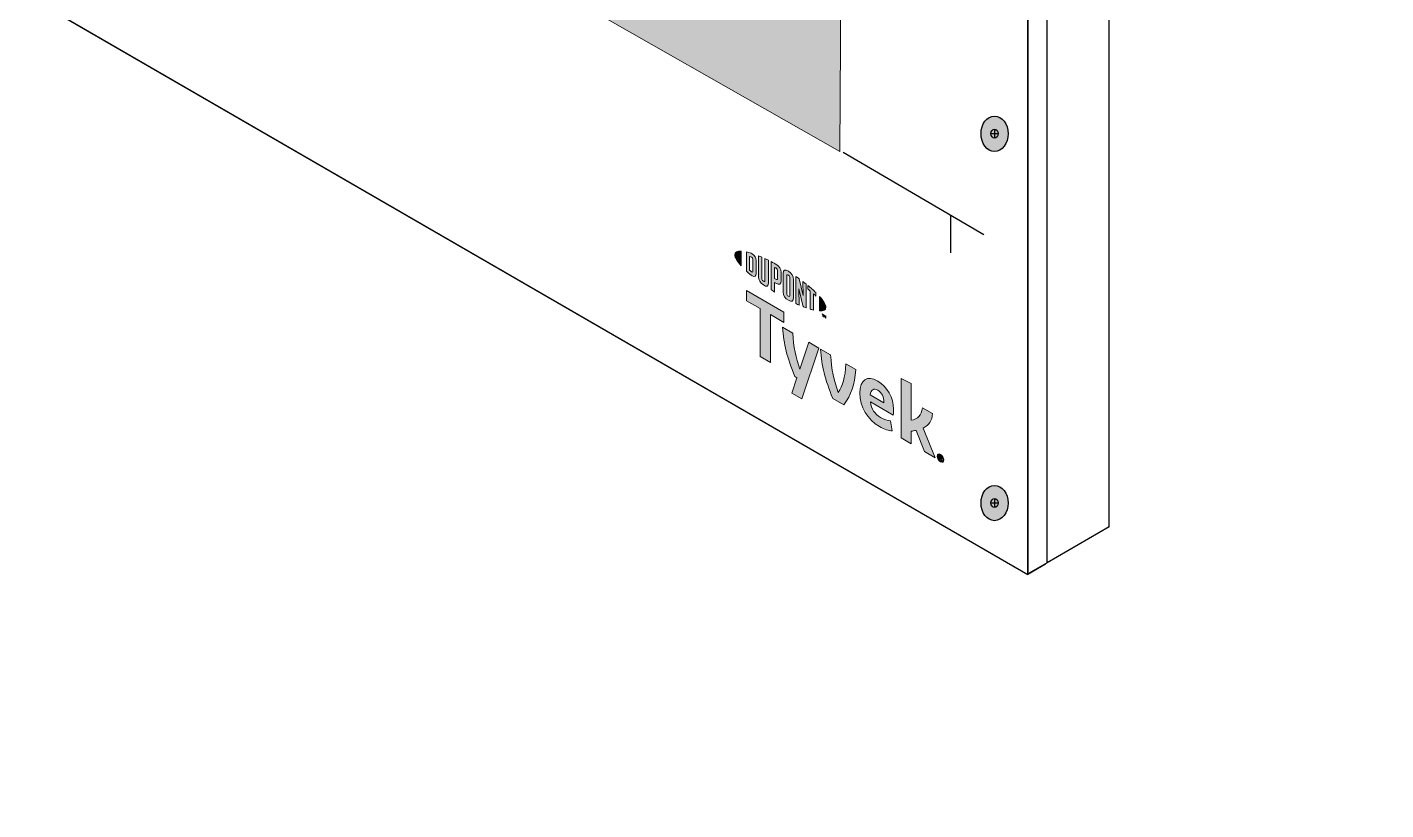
# Model space of a CAD drawing. Extents: x -1140 to 5605, y -816 to 2382.
# Drawn here: x 3728.1 to 4095.8, y -184.6 to 27.2 of the extents above; entities that cross this region are included whole.
import ezdxf

# ---------------------------------------------------------------- set-up
doc = ezdxf.new("R2010")
doc.units = 0
doc.header["$MEASUREMENT"] = 0
for name, pattern in [('AI-Linetype-51', [27, 18, -9]), ('AI-Linetype-52', [13.504076, 9.002717, -4.501359]), ('AI-Linetype-53', [13.504076, 9.002717, -4.501359])]:
    doc.linetypes.add(name, pattern=pattern)
for name, color, linetype, lineweight in [('G-ANNO-TTLB', 7, 'Continuous', 0), ('TYVEK', 7, 'Continuous', 0), ('wall scratch', 7, 'Continuous', 0), ('X-REF - TRACED', 7, 'Continuous', 0)]:
    doc.layers.add(name, color=color, linetype=linetype, lineweight=lineweight)

# ---------------------------------------------------------------- blocks, each defined once
blk = doc.blocks.new('Block_39')
at = {"layer": 'wall scratch', "color": 18, "lineweight": 25, "true_color": 0x000000}
for points in [[(3730.4, 35.1)], [(3999.27, -120.56)]]:
    blk.add_lwpolyline(points, dxfattribs=at)
blk = doc.blocks.new('Block_203')
at = {"layer": 'TYVEK', "color": 2, "lineweight": 25, "true_color": 0xffff00}
for points in [[(3802.68, 5.34)], [(3917.11, -59.5)]]:
    blk.add_lwpolyline(points, dxfattribs=at)
blk = doc.blocks.new('Block_204')
at = {"layer": 'TYVEK', "color": 1, "lineweight": 25, "true_color": 0xff0000}
for points in [[(3834.53, -13.05)], [(3917.11, -60.73)]]:
    blk.add_lwpolyline(points, dxfattribs=at)
blk = doc.blocks.new('Block_205')
at = {"layer": 'TYVEK', "color": 1, "lineweight": 25, "true_color": 0xff0000}
for points in [[(3783.97, 25.12)], [(3783.97, 8.68)]]:
    blk.add_lwpolyline(points, dxfattribs=at)
blk = doc.blocks.new('Block_206')
at = {"layer": 'TYVEK', "color": 1, "lineweight": 25, "true_color": 0xff0000}
for points in [[(3783.97, 8.68)], [(3892.62, -54.18)]]:
    blk.add_lwpolyline(points, dxfattribs=at)
blk = doc.blocks.new('Block_207')
at = {"layer": 'TYVEK', "color": 1, "lineweight": 25, "true_color": 0xff0000}
for points in [[(3834.53, -13.05)], [(3917.11, -60.73)]]:
    blk.add_lwpolyline(points, dxfattribs=at)
blk = doc.blocks.new('Block_208')
at = {"layer": 'TYVEK', "color": 18, "lineweight": 25, "true_color": 0x000000}
for points in [[(3890.34, 127.12)], [(3890.34, -44.32)]]:
    blk.add_lwpolyline(points, dxfattribs=at)
blk = doc.blocks.new('Block_209')
at = {"layer": 'TYVEK', "color": 4, "lineweight": 25, "true_color": 0x00ffff}
for points in [[(3855.08, 0.18)], [(3917.13, -35.59)]]:
    blk.add_lwpolyline(points, dxfattribs=at)
blk = doc.blocks.new('Block_210')
at = {"layer": 'TYVEK', "color": 4, "linetype": 'AI-Linetype-52', "lineweight": 25, "true_color": 0x00ffff}
blk.add_lwpolyline([(3938.08, -47.38)], dxfattribs=at)
at = {"layer": 'TYVEK', "color": 4, "linetype": 'AI-Linetype-53', "lineweight": 25, "true_color": 0x00ffff}
blk.add_lwpolyline([(3917.13, -59.35)], dxfattribs=at)
blk = doc.blocks.new('Block_211')
at = {"layer": 'TYVEK', "color": 4, "lineweight": 25, "true_color": 0x00ffff}
for points in [[(3855.08, 0.18)], [(3834.77, -11.43)]]:
    blk.add_lwpolyline(points, dxfattribs=at)
blk = doc.blocks.new('Block_212')
at = {"layer": 'TYVEK', "color": 4, "lineweight": 25, "true_color": 0x00ffff}
for points in [[(3943.25, -35.61)], [(3943.25, -69.04)]]:
    blk.add_lwpolyline(points, dxfattribs=at)
blk = doc.blocks.new('Block_214')
at = {"layer": 'TYVEK', "color": 4, "lineweight": 25, "true_color": 0x00ffff}
for points in [[(3802.88, 5.51)], [(3917.13, -59.35)]]:
    blk.add_lwpolyline(points, dxfattribs=at)
blk = doc.blocks.new('Block_215')
at = {"layer": 'TYVEK', "color": 2, "lineweight": 25, "true_color": 0xffff00}
for points in [[(3802.64, 5.34)], [(3917.11, -59.5)]]:
    blk.add_lwpolyline(points, dxfattribs=at)
blk = doc.blocks.new('Block_216')
at = {"layer": 'TYVEK', "color": 2, "lineweight": 25, "true_color": 0xffff00}
for points in [[(3807.56, 8.12)], [(3916.81, -54.95)]]:
    blk.add_lwpolyline(points, dxfattribs=at)
blk = doc.blocks.new('Block_217')
at = {"layer": 'TYVEK', "color": 1, "lineweight": 25, "true_color": 0xff0000}
for points in [[(3834.53, -13.05)], [(3917.11, -60.73)]]:
    blk.add_lwpolyline(points, dxfattribs=at)
blk = doc.blocks.new('Block_226')
at = {"layer": 'TYVEK', "true_color": 0x003b71, "transparency": 33554687}
h = blk.add_hatch(color=156, dxfattribs=at)
h.dxf.hatch_style = 2
edge = h.paths.add_edge_path()
edge.add_ellipse((3989.89, -101.57), major_axis=(0, 4.78), ratio=0.766948, start_angle=0, end_angle=360)
at = {"layer": 'TYVEK', "color": 18, "lineweight": 25, "true_color": 0x000000}
for p, q in [((3988.91, -101.54), (3990.86, -101.54)), ((3989.89, -100.31), (3989.89, -102.78))]:
    blk.add_line(p, q, dxfattribs=at)
for centre, major_axis, ratio in [((3989.89, -101.57), (0, 4.78), 0.766948), ((3989.89, -101.54), (0, 1.23), 0.788846)]:
    blk.add_ellipse(centre, major_axis=major_axis, ratio=ratio, dxfattribs=at)
blk = doc.blocks.new('Block_229')
at = {"layer": 'TYVEK', "true_color": 0x003b71, "transparency": 33554687}
h = blk.add_hatch(color=156, dxfattribs=at)
h.dxf.hatch_style = 2
edge = h.paths.add_edge_path()
edge.add_ellipse((3989.89, -1.61), major_axis=(0, 4.78), ratio=0.766948, start_angle=0, end_angle=360)
at = {"layer": 'TYVEK', "color": 18, "lineweight": 25, "true_color": 0x000000}
for p, q in [((3988.91, -1.58), (3990.86, -1.58)), ((3989.89, -0.35), (3989.89, -2.82))]:
    blk.add_line(p, q, dxfattribs=at)
blk.add_lwpolyline([(3989.37, -6.73)], dxfattribs=at)
for centre, major_axis, ratio in [((3989.89, -1.61), (0, 4.78), 0.766948), ((3989.89, -1.58), (0, 1.23), 0.788846)]:
    blk.add_ellipse(centre, major_axis=major_axis, ratio=ratio, dxfattribs=at)
blk = doc.blocks.new('Block_526')
at = {"layer": 'X-REF - TRACED', "true_color": 0x848484, "transparency": 33554687}
h = blk.add_hatch(color=252, dxfattribs=at)
h.dxf.hatch_style = 2
edge = h.paths.add_edge_path()
edge.add_spline(control_points=[(3919.62, -34.38), (3919.62, -35.1), (3920.24, -36.13), (3921.3, -37.33), (3921.3, -37.33), (3921.3, -33.38), (3921.3, -33.38), (3920.24, -33.34), (3919.62, -33.66), (3919.62, -34.38)], knot_values=[0, 0, 0, 0, 1, 1, 1, 2, 2, 2, 3, 3, 3, 3], degree=3, periodic=0)
h = blk.add_hatch(color=252, dxfattribs=at)
h.dxf.hatch_style = 2
edge = h.paths.add_edge_path()
edge.add_spline(control_points=[(3924.51, -38.81), (3924.51, -39.11), (3924.35, -39.12), (3924.16, -39.01), (3924.01, -38.93), (3923.79, -38.73), (3923.6, -38.57), (3923.6, -38.57), (3923.6, -34.8), (3923.6, -34.8), (3923.79, -34.85), (3924.01, -34.92), (3924.16, -35), (3924.35, -35.11), (3924.51, -35.31), (3924.51, -35.61), (3924.51, -35.61), (3924.51, -38.81), (3924.51, -38.81)], knot_values=[0, 0, 0, 0, 1, 1, 1, 2, 2, 2, 3, 3, 3, 4, 4, 4, 5, 5, 5, 6, 6, 6, 6], degree=3, periodic=0)
edge = h.paths.add_edge_path()
edge.add_spline(control_points=[(3924.28, -34.09), (3923.99, -33.92), (3923.56, -33.77), (3922.78, -33.6), (3922.78, -33.6), (3922.78, -38.82), (3922.78, -38.82), (3923.46, -39.45), (3923.99, -39.9), (3924.28, -40.07), (3924.97, -40.46), (3925.36, -40.21), (3925.36, -39.43), (3925.36, -39.43), (3925.36, -35.96), (3925.36, -35.96), (3925.36, -35.19), (3924.97, -34.49), (3924.28, -34.09)], knot_values=[0, 0, 0, 0, 1, 1, 1, 2, 2, 2, 3, 3, 3, 4, 4, 4, 5, 5, 5, 6, 6, 6, 6], degree=3, periodic=0)
h = blk.add_hatch(color=252, dxfattribs=at)
h.dxf.hatch_style = 2
edge = h.paths.add_edge_path()
edge.add_spline(control_points=[(3927.75, -41.29), (3927.75, -41.6), (3927.66, -41.73), (3927.33, -41.5), (3927.01, -41.27), (3926.92, -41.06), (3926.92, -40.7), (3926.92, -40.7), (3926.92, -35.02), (3926.92, -35.02), (3926.71, -34.92), (3926.23, -34.72), (3926.02, -34.63), (3926.02, -34.63), (3926.02, -40.38), (3926.02, -40.38), (3926.02, -41.3), (3926.41, -41.88), (3927.33, -42.54), (3928.17, -43.13), (3928.69, -42.94), (3928.69, -41.92), (3928.69, -41.92), (3928.69, -35.85), (3928.69, -35.85), (3928.51, -35.76), (3927.94, -35.48), (3927.75, -35.4), (3927.75, -35.4), (3927.75, -41.29), (3927.75, -41.29)], knot_values=[0, 0, 0, 0, 1, 1, 1, 2, 2, 2, 3, 3, 3, 4, 4, 4, 5, 5, 5, 6, 6, 6, 7, 7, 7, 8, 8, 8, 9, 9, 9, 10, 10, 10, 10], degree=3, periodic=0)
h = blk.add_hatch(color=252, dxfattribs=at)
h.dxf.hatch_style = 2
edge = h.paths.add_edge_path()
edge.add_spline(control_points=[(3931.17, -40.77), (3931.17, -41.1), (3931.07, -41.21), (3930.69, -40.99), (3930.69, -40.99), (3930.36, -40.8), (3930.36, -40.8), (3930.36, -40.8), (3930.36, -37.78), (3930.36, -37.78), (3930.51, -37.85), (3930.58, -37.9), (3930.67, -37.95), (3931.08, -38.19), (3931.17, -38.41), (3931.17, -38.75), (3931.17, -38.75), (3931.17, -40.77), (3931.17, -40.77)], knot_values=[0, 0, 0, 0, 1, 1, 1, 2, 2, 2, 3, 3, 3, 4, 4, 4, 5, 5, 5, 6, 6, 6, 6], degree=3, periodic=0)
edge = h.paths.add_edge_path()
edge.add_spline(control_points=[(3930.73, -36.91), (3930.56, -36.82), (3929.97, -36.5), (3929.42, -36.22), (3929.42, -36.22), (3929.42, -43.87), (3929.42, -43.87), (3929.61, -43.99), (3930.1, -44.3), (3930.36, -44.46), (3930.36, -44.46), (3930.36, -41.86), (3930.36, -41.86), (3930.36, -41.86), (3930.73, -42.07), (3930.73, -42.07), (3931.71, -42.64), (3932.12, -42.37), (3932.12, -41.4), (3932.12, -41.4), (3932.12, -39.14), (3932.12, -39.14), (3932.12, -38.19), (3931.66, -37.45), (3930.73, -36.91)], knot_values=[0, 0, 0, 0, 1, 1, 1, 2, 2, 2, 3, 3, 3, 4, 4, 4, 5, 5, 5, 6, 6, 6, 7, 7, 7, 8, 8, 8, 8], degree=3, periodic=0)
h = blk.add_hatch(color=252, dxfattribs=at)
h.dxf.hatch_style = 2
edge = h.paths.add_edge_path()
edge.add_spline(control_points=[(3934.52, -45.38), (3934.52, -45.68), (3934.43, -45.78), (3934.1, -45.6), (3933.76, -45.42), (3933.67, -45.2), (3933.67, -44.88), (3933.67, -44.88), (3933.67, -40.11), (3933.67, -40.11), (3933.67, -39.8), (3933.76, -39.68), (3934.1, -39.89), (3934.43, -40.09), (3934.52, -40.3), (3934.52, -40.6), (3934.52, -40.6), (3934.52, -45.38), (3934.52, -45.38)], knot_values=[0, 0, 0, 0, 1, 1, 1, 2, 2, 2, 3, 3, 3, 4, 4, 4, 5, 5, 5, 6, 6, 6, 6], degree=3, periodic=0)
edge = h.paths.add_edge_path()
edge.add_spline(control_points=[(3934.1, -38.82), (3933.23, -38.27), (3932.71, -38.41), (3932.71, -39.42), (3932.71, -39.42), (3932.71, -44.42), (3932.71, -44.42), (3932.71, -45.49), (3933.18, -46.19), (3934.1, -46.68), (3935, -47.15), (3935.47, -47.03), (3935.47, -45.9), (3935.47, -45.9), (3935.47, -41.12), (3935.47, -41.12), (3935.47, -40.04), (3935.04, -39.41), (3934.1, -38.82)], knot_values=[0, 0, 0, 0, 1, 1, 1, 2, 2, 2, 3, 3, 3, 4, 4, 4, 5, 5, 5, 6, 6, 6, 6], degree=3, periodic=0)
h = blk.add_hatch(color=252, dxfattribs=at)
h.dxf.hatch_style = 2
edge = h.paths.add_edge_path()
edge.add_spline(control_points=[(3938.07, -45.37), (3938.07, -45.37), (3937.03, -40.88), (3937.03, -40.88), (3936.75, -40.67), (3936.41, -40.43), (3936.14, -40.25), (3936.14, -40.25), (3936.14, -47.6), (3936.14, -47.6), (3936.33, -47.68), (3936.8, -47.9), (3937.04, -48), (3937.04, -48), (3936.97, -43.63), (3936.97, -43.63), (3936.97, -43.63), (3938.07, -48.42), (3938.07, -48.42), (3938.31, -48.52), (3938.65, -48.65), (3938.87, -48.73), (3938.87, -48.73), (3938.87, -42.27), (3938.87, -42.27), (3938.64, -42.09), (3938.21, -41.76), (3938.01, -41.6), (3938.01, -41.6), (3938.07, -45.37), (3938.07, -45.37)], knot_values=[0, 0, 0, 0, 1, 1, 1, 2, 2, 2, 3, 3, 3, 4, 4, 4, 5, 5, 5, 6, 6, 6, 7, 7, 7, 8, 8, 8, 9, 9, 9, 10, 10, 10, 10], degree=3, periodic=0)
h = blk.add_hatch(color=252, dxfattribs=at)
h.dxf.hatch_style = 2
edge = h.paths.add_edge_path()
edge.add_spline(control_points=[(3939.34, -43.67), (3939.57, -43.85), (3939.8, -44.04), (3940.02, -44.22), (3940.02, -44.22), (3940.02, -49.11), (3940.02, -49.11), (3940.23, -49.17), (3940.61, -49.27), (3940.86, -49.34), (3940.86, -49.34), (3940.86, -44.94), (3940.86, -44.94), (3941.1, -45.15), (3941.33, -45.36), (3941.54, -45.55), (3941.54, -45.55), (3941.54, -44.6), (3941.54, -44.6), (3940.88, -43.96), (3940.17, -43.33), (3939.34, -42.65), (3939.34, -42.65), (3939.34, -43.67), (3939.34, -43.67)], knot_values=[0, 0, 0, 0, 1, 1, 1, 2, 2, 2, 3, 3, 3, 4, 4, 4, 5, 5, 5, 6, 6, 6, 7, 7, 7, 8, 8, 8, 8], degree=3, periodic=0)
h = blk.add_hatch(color=252, dxfattribs=at)
h.dxf.hatch_style = 2
edge = h.paths.add_edge_path()
edge.add_spline(control_points=[(3944.23, -48.58), (3944.23, -49.31), (3943.62, -49.63), (3942.55, -49.59), (3942.55, -49.59), (3942.55, -45.65), (3942.55, -45.65), (3943.62, -46.84), (3944.23, -47.87), (3944.23, -48.58)], knot_values=[0, 0, 0, 0, 1, 1, 1, 2, 2, 2, 3, 3, 3, 3], degree=3, periodic=0)
h = blk.add_hatch(color=252, dxfattribs=at)
h.dxf.hatch_style = 2
edge = h.paths.add_edge_path()
edge.add_spline(control_points=[(3943.73, -50.67), (3943.73, -50.67), (3943.83, -50.73), (3943.83, -50.73), (3943.83, -50.73), (3943.98, -51.08), (3943.98, -51.08), (3943.98, -51.08), (3944.13, -50.9), (3944.13, -50.9), (3944.13, -50.9), (3944.23, -50.96), (3944.23, -50.96), (3944.23, -50.96), (3944.23, -51.53), (3944.23, -51.53), (3944.23, -51.53), (3944.14, -51.47), (3944.14, -51.47), (3944.14, -51.47), (3944.14, -51.07), (3944.14, -51.07), (3944.14, -51.07), (3943.99, -51.25), (3943.99, -51.25), (3943.99, -51.25), (3943.98, -51.25), (3943.98, -51.25), (3943.98, -51.25), (3943.82, -50.89), (3943.82, -50.89), (3943.82, -50.89), (3943.82, -51.29), (3943.82, -51.29), (3943.82, -51.29), (3943.73, -51.24), (3943.73, -51.24), (3943.73, -51.24), (3943.73, -50.67), (3943.73, -50.67)], knot_values=[0, 0, 0, 0, 1, 1, 1, 2, 2, 2, 3, 3, 3, 4, 4, 4, 5, 5, 5, 6, 6, 6, 7, 7, 7, 8, 8, 8, 9, 9, 9, 10, 10, 10, 11, 11, 11, 12, 12, 12, 13, 13, 13, 13], degree=3, periodic=0)
edge = h.paths.add_edge_path()
edge.add_spline(control_points=[(3943.38, -50.56), (3943.38, -50.56), (3943.23, -50.48), (3943.23, -50.48), (3943.23, -50.48), (3943.23, -50.38), (3943.23, -50.38), (3943.23, -50.38), (3943.63, -50.61), (3943.63, -50.61), (3943.63, -50.61), (3943.63, -50.71), (3943.63, -50.71), (3943.63, -50.71), (3943.47, -50.62), (3943.47, -50.62), (3943.47, -50.62), (3943.47, -51.09), (3943.47, -51.09), (3943.47, -51.09), (3943.38, -51.03), (3943.38, -51.03), (3943.38, -51.03), (3943.38, -50.56), (3943.38, -50.56)], knot_values=[0, 0, 0, 0, 1, 1, 1, 2, 2, 2, 3, 3, 3, 4, 4, 4, 5, 5, 5, 6, 6, 6, 7, 7, 7, 8, 8, 8, 8], degree=3, periodic=0)
at = {"layer": 'X-REF - TRACED'}
for points, knots in [([(3919.62, -34.38), (3919.62, -35.1), (3920.24, -36.13), (3921.3, -37.33), (3921.3, -37.33), (3921.3, -33.38), (3921.3, -33.38), (3920.24, -33.34), (3919.62, -33.66), (3919.62, -34.38)], [0, 0, 0, 0, 1, 1, 1, 2, 2, 2, 3, 3, 3, 3]), ([(3924.28, -34.09), (3923.99, -33.92), (3923.56, -33.77), (3922.78, -33.6), (3922.78, -33.6), (3922.78, -38.82), (3922.78, -38.82), (3923.46, -39.45), (3923.99, -39.9), (3924.28, -40.07), (3924.97, -40.46), (3925.36, -40.21), (3925.36, -39.43), (3925.36, -39.43), (3925.36, -35.96), (3925.36, -35.96), (3925.36, -35.19), (3924.97, -34.49), (3924.28, -34.09)], [0, 0, 0, 0, 1, 1, 1, 2, 2, 2, 3, 3, 3, 4, 4, 4, 5, 5, 5, 6, 6, 6, 6]), ([(3924.51, -38.81), (3924.51, -39.11), (3924.35, -39.12), (3924.16, -39.01), (3924.01, -38.93), (3923.79, -38.73), (3923.6, -38.57), (3923.6, -38.57), (3923.6, -34.8), (3923.6, -34.8), (3923.79, -34.85), (3924.01, -34.92), (3924.16, -35), (3924.35, -35.11), (3924.51, -35.31), (3924.51, -35.61), (3924.51, -35.61), (3924.51, -38.81), (3924.51, -38.81)], [0, 0, 0, 0, 1, 1, 1, 2, 2, 2, 3, 3, 3, 4, 4, 4, 5, 5, 5, 6, 6, 6, 6]), ([(3927.75, -41.29), (3927.75, -41.6), (3927.66, -41.73), (3927.33, -41.5), (3927.01, -41.27), (3926.92, -41.06), (3926.92, -40.7), (3926.92, -40.7), (3926.92, -35.02), (3926.92, -35.02), (3926.71, -34.92), (3926.23, -34.72), (3926.02, -34.63), (3926.02, -34.63), (3926.02, -40.38), (3926.02, -40.38), (3926.02, -41.3), (3926.41, -41.88), (3927.33, -42.54), (3928.17, -43.13), (3928.69, -42.94), (3928.69, -41.92), (3928.69, -41.92), (3928.69, -35.85), (3928.69, -35.85), (3928.51, -35.76), (3927.94, -35.48), (3927.75, -35.4), (3927.75, -35.4), (3927.75, -41.29), (3927.75, -41.29)], [0, 0, 0, 0, 1, 1, 1, 2, 2, 2, 3, 3, 3, 4, 4, 4, 5, 5, 5, 6, 6, 6, 7, 7, 7, 8, 8, 8, 9, 9, 9, 10, 10, 10, 10]), ([(3930.73, -36.91), (3930.56, -36.82), (3929.97, -36.5), (3929.42, -36.22), (3929.42, -36.22), (3929.42, -43.87), (3929.42, -43.87), (3929.61, -43.99), (3930.1, -44.3), (3930.36, -44.46), (3930.36, -44.46), (3930.36, -41.86), (3930.36, -41.86), (3930.36, -41.86), (3930.73, -42.07), (3930.73, -42.07), (3931.71, -42.64), (3932.12, -42.37), (3932.12, -41.4), (3932.12, -41.4), (3932.12, -39.14), (3932.12, -39.14), (3932.12, -38.19), (3931.66, -37.45), (3930.73, -36.91)], [0, 0, 0, 0, 1, 1, 1, 2, 2, 2, 3, 3, 3, 4, 4, 4, 5, 5, 5, 6, 6, 6, 7, 7, 7, 8, 8, 8, 8]), ([(3931.17, -40.77), (3931.17, -41.1), (3931.07, -41.21), (3930.69, -40.99), (3930.69, -40.99), (3930.36, -40.8), (3930.36, -40.8), (3930.36, -40.8), (3930.36, -37.78), (3930.36, -37.78), (3930.51, -37.85), (3930.58, -37.9), (3930.67, -37.95), (3931.08, -38.19), (3931.17, -38.41), (3931.17, -38.75), (3931.17, -38.75), (3931.17, -40.77), (3931.17, -40.77)], [0, 0, 0, 0, 1, 1, 1, 2, 2, 2, 3, 3, 3, 4, 4, 4, 5, 5, 5, 6, 6, 6, 6]), ([(3934.1, -38.82), (3933.23, -38.27), (3932.71, -38.41), (3932.71, -39.42), (3932.71, -39.42), (3932.71, -44.42), (3932.71, -44.42), (3932.71, -45.49), (3933.18, -46.19), (3934.1, -46.68), (3935, -47.15), (3935.47, -47.03), (3935.47, -45.9), (3935.47, -45.9), (3935.47, -41.12), (3935.47, -41.12), (3935.47, -40.04), (3935.04, -39.41), (3934.1, -38.82)], [0, 0, 0, 0, 1, 1, 1, 2, 2, 2, 3, 3, 3, 4, 4, 4, 5, 5, 5, 6, 6, 6, 6]), ([(3934.52, -45.38), (3934.52, -45.68), (3934.43, -45.78), (3934.1, -45.6), (3933.76, -45.42), (3933.67, -45.2), (3933.67, -44.88), (3933.67, -44.88), (3933.67, -40.11), (3933.67, -40.11), (3933.67, -39.8), (3933.76, -39.68), (3934.1, -39.89), (3934.43, -40.09), (3934.52, -40.3), (3934.52, -40.6), (3934.52, -40.6), (3934.52, -45.38), (3934.52, -45.38)], [0, 0, 0, 0, 1, 1, 1, 2, 2, 2, 3, 3, 3, 4, 4, 4, 5, 5, 5, 6, 6, 6, 6]), ([(3938.07, -45.37), (3938.07, -45.37), (3937.03, -40.88), (3937.03, -40.88), (3936.75, -40.67), (3936.41, -40.43), (3936.14, -40.25), (3936.14, -40.25), (3936.14, -47.6), (3936.14, -47.6), (3936.33, -47.68), (3936.8, -47.9), (3937.04, -48), (3937.04, -48), (3936.97, -43.63), (3936.97, -43.63), (3936.97, -43.63), (3938.07, -48.42), (3938.07, -48.42), (3938.31, -48.52), (3938.65, -48.65), (3938.87, -48.73), (3938.87, -48.73), (3938.87, -42.27), (3938.87, -42.27), (3938.64, -42.09), (3938.21, -41.76), (3938.01, -41.6), (3938.01, -41.6), (3938.07, -45.37), (3938.07, -45.37)], [0, 0, 0, 0, 1, 1, 1, 2, 2, 2, 3, 3, 3, 4, 4, 4, 5, 5, 5, 6, 6, 6, 7, 7, 7, 8, 8, 8, 9, 9, 9, 10, 10, 10, 10]), ([(3939.34, -43.67), (3939.57, -43.85), (3939.8, -44.04), (3940.02, -44.22), (3940.02, -44.22), (3940.02, -49.11), (3940.02, -49.11), (3940.23, -49.17), (3940.61, -49.27), (3940.86, -49.34), (3940.86, -49.34), (3940.86, -44.94), (3940.86, -44.94), (3941.1, -45.15), (3941.33, -45.36), (3941.54, -45.55), (3941.54, -45.55), (3941.54, -44.6), (3941.54, -44.6), (3940.88, -43.96), (3940.17, -43.33), (3939.34, -42.65), (3939.34, -42.65), (3939.34, -43.67), (3939.34, -43.67)], [0, 0, 0, 0, 1, 1, 1, 2, 2, 2, 3, 3, 3, 4, 4, 4, 5, 5, 5, 6, 6, 6, 7, 7, 7, 8, 8, 8, 8]), ([(3944.23, -48.58), (3944.23, -49.31), (3943.62, -49.63), (3942.55, -49.59), (3942.55, -49.59), (3942.55, -45.65), (3942.55, -45.65), (3943.62, -46.84), (3944.23, -47.87), (3944.23, -48.58)], [0, 0, 0, 0, 1, 1, 1, 2, 2, 2, 3, 3, 3, 3]), ([(3943.38, -50.56), (3943.38, -50.56), (3943.23, -50.48), (3943.23, -50.48), (3943.23, -50.48), (3943.23, -50.38), (3943.23, -50.38), (3943.23, -50.38), (3943.63, -50.61), (3943.63, -50.61), (3943.63, -50.61), (3943.63, -50.71), (3943.63, -50.71), (3943.63, -50.71), (3943.47, -50.62), (3943.47, -50.62), (3943.47, -50.62), (3943.47, -51.09), (3943.47, -51.09), (3943.47, -51.09), (3943.38, -51.03), (3943.38, -51.03), (3943.38, -51.03), (3943.38, -50.56), (3943.38, -50.56)], [0, 0, 0, 0, 1, 1, 1, 2, 2, 2, 3, 3, 3, 4, 4, 4, 5, 5, 5, 6, 6, 6, 7, 7, 7, 8, 8, 8, 8]), ([(3943.73, -50.67), (3943.73, -50.67), (3943.83, -50.73), (3943.83, -50.73), (3943.83, -50.73), (3943.98, -51.08), (3943.98, -51.08), (3943.98, -51.08), (3944.13, -50.9), (3944.13, -50.9), (3944.13, -50.9), (3944.23, -50.96), (3944.23, -50.96), (3944.23, -50.96), (3944.23, -51.53), (3944.23, -51.53), (3944.23, -51.53), (3944.14, -51.47), (3944.14, -51.47), (3944.14, -51.47), (3944.14, -51.07), (3944.14, -51.07), (3944.14, -51.07), (3943.99, -51.25), (3943.99, -51.25), (3943.99, -51.25), (3943.98, -51.25), (3943.98, -51.25), (3943.98, -51.25), (3943.82, -50.89), (3943.82, -50.89), (3943.82, -50.89), (3943.82, -51.29), (3943.82, -51.29), (3943.82, -51.29), (3943.73, -51.24), (3943.73, -51.24), (3943.73, -51.24), (3943.73, -50.67), (3943.73, -50.67)], [0, 0, 0, 0, 1, 1, 1, 2, 2, 2, 3, 3, 3, 4, 4, 4, 5, 5, 5, 6, 6, 6, 7, 7, 7, 8, 8, 8, 9, 9, 9, 10, 10, 10, 11, 11, 11, 12, 12, 12, 13, 13, 13, 13])]:
    blk.add_open_spline(points, degree=3, knots=knots, dxfattribs=at)
blk = doc.blocks.new('Block_530')
at = {"layer": 'X-REF - TRACED', "true_color": 0x848484, "transparency": 33554687}
h = blk.add_hatch(color=252, dxfattribs=at)
h.dxf.hatch_style = 2
h.paths.add_polyline_path([(3932.88, -49.91), (3922.78, -44.08), (3922.78, -46.82), (3926.43, -48.93), (3926.43, -61.93), (3929.23, -63.54), (3929.23, -50.55), (3932.88, -52.66)])
h = blk.add_hatch(color=252, dxfattribs=at)
h.dxf.hatch_style = 2
edge = h.paths.add_edge_path()
edge.add_spline(control_points=[(3949.67, -63.86), (3949.49, -67.6), (3948.75, -69.78), (3947.59, -71.65), (3946.47, -68.46), (3945.75, -65.44), (3945.53, -61.47), (3945.53, -61.47), (3942.81, -59.89), (3942.81, -59.89), (3943.1, -64.58), (3943.98, -67.99), (3946.1, -73.28), (3946.1, -73.28), (3949.1, -75.02), (3949.1, -75.02), (3951.14, -72.12), (3951.99, -69.71), (3952.38, -65.42), (3952.38, -65.42), (3949.67, -63.86), (3949.67, -63.86)], knot_values=[0, 0, 0, 0, 1, 1, 1, 2, 2, 2, 3, 3, 3, 4, 4, 4, 5, 5, 5, 6, 6, 6, 7, 7, 7, 7], degree=3, periodic=0)
h = blk.add_hatch(color=252, dxfattribs=at)
h.dxf.hatch_style = 2
edge = h.paths.add_edge_path()
edge.add_spline(control_points=[(3956.24, -72.3), (3956.24, -72.3), (3959.97, -74.45), (3959.97, -74.45), (3959.97, -74.45), (3959.97, -74.18), (3959.97, -74.18), (3959.97, -72.93), (3959.38, -71.66), (3958.3, -71.04), (3957.16, -70.38), (3956.42, -70.88), (3956.24, -72.3)], knot_values=[0, 0, 0, 0, 1, 1, 1, 2, 2, 2, 3, 3, 3, 4, 4, 4, 4], degree=3, periodic=0)
edge = h.paths.add_edge_path()
edge.add_spline(control_points=[(3962.18, -82.07), (3961.32, -82.03), (3960.05, -81.6), (3958.75, -80.86), (3955.59, -79.03), (3953.44, -75.5), (3953.44, -71.76), (3953.44, -68.19), (3955.42, -66.9), (3958.3, -68.57), (3960.87, -70.05), (3962.56, -73.12), (3962.56, -76.13), (3962.56, -76.8), (3962.52, -77.37), (3962.48, -77.79), (3962.48, -77.79), (3956.28, -74.21), (3956.28, -74.21), (3956.54, -76.16), (3957.46, -77.5), (3959.03, -78.41), (3959.99, -78.96), (3960.91, -79.25), (3961.75, -79.33), (3961.75, -79.33), (3962.18, -82.07), (3962.18, -82.07)], knot_values=[0, 0, 0, 0, 1, 1, 1, 2, 2, 2, 3, 3, 3, 4, 4, 4, 5, 5, 5, 6, 6, 6, 7, 7, 7, 8, 8, 8, 9, 9, 9, 9], degree=3, periodic=0)
h = blk.add_hatch(color=252, dxfattribs=at)
h.dxf.hatch_style = 2
edge = h.paths.add_edge_path()
edge.add_spline(control_points=[(3970.58, -81.28), (3970.58, -81.28), (3973.83, -89.3), (3973.83, -89.3), (3973.83, -89.3), (3970.89, -87.6), (3970.89, -87.6), (3970.89, -87.6), (3968.64, -81.91), (3968.64, -81.91), (3968.22, -82.01), (3967.79, -82.1), (3967.32, -82.16), (3967.32, -82.16), (3967.32, -85.54), (3967.32, -85.54), (3967.32, -85.54), (3964.62, -83.97), (3964.62, -83.97), (3964.62, -83.97), (3964.62, -67.85), (3964.62, -67.85), (3964.62, -67.85), (3967.32, -69.26), (3967.32, -69.26), (3967.32, -69.26), (3967.32, -79.17), (3967.32, -79.17), (3969.17, -78.87), (3970.07, -77.81), (3970.38, -75.81), (3970.38, -75.81), (3973.07, -77.36), (3973.07, -77.36), (3973.01, -79.26), (3972.15, -80.5), (3970.58, -81.28)], knot_values=[0, 0, 0, 0, 1, 1, 1, 2, 2, 2, 3, 3, 3, 4, 4, 4, 5, 5, 5, 6, 6, 6, 7, 7, 7, 8, 8, 8, 9, 9, 9, 10, 10, 10, 11, 11, 11, 12, 12, 12, 12], degree=3, periodic=0)
at = {"layer": 'X-REF - TRACED'}
blk.add_lwpolyline([(3932.88, -49.91), (3922.78, -44.08), (3922.78, -46.82), (3926.43, -48.93), (3926.43, -61.93), (3929.23, -63.54), (3929.23, -50.55), (3932.88, -52.66)], close=True, dxfattribs=at)
for points, knots in [([(3949.67, -63.86), (3949.49, -67.6), (3948.75, -69.78), (3947.59, -71.65), (3946.47, -68.46), (3945.75, -65.44), (3945.53, -61.47), (3945.53, -61.47), (3942.81, -59.89), (3942.81, -59.89), (3943.1, -64.58), (3943.98, -67.99), (3946.1, -73.28), (3946.1, -73.28), (3949.1, -75.02), (3949.1, -75.02), (3951.14, -72.12), (3951.99, -69.71), (3952.38, -65.42), (3952.38, -65.42), (3949.67, -63.86), (3949.67, -63.86)], [0, 0, 0, 0, 1, 1, 1, 2, 2, 2, 3, 3, 3, 4, 4, 4, 5, 5, 5, 6, 6, 6, 7, 7, 7, 7]), ([(3962.18, -82.07), (3961.32, -82.03), (3960.05, -81.6), (3958.75, -80.86), (3955.59, -79.03), (3953.44, -75.5), (3953.44, -71.76), (3953.44, -68.19), (3955.42, -66.9), (3958.3, -68.57), (3960.87, -70.05), (3962.56, -73.12), (3962.56, -76.13), (3962.56, -76.8), (3962.52, -77.37), (3962.48, -77.79), (3962.48, -77.79), (3956.28, -74.21), (3956.28, -74.21), (3956.54, -76.16), (3957.46, -77.5), (3959.03, -78.41), (3959.99, -78.96), (3960.91, -79.25), (3961.75, -79.33), (3961.75, -79.33), (3962.18, -82.07), (3962.18, -82.07)], [0, 0, 0, 0, 1, 1, 1, 2, 2, 2, 3, 3, 3, 4, 4, 4, 5, 5, 5, 6, 6, 6, 7, 7, 7, 8, 8, 8, 9, 9, 9, 9]), ([(3970.58, -81.28), (3970.58, -81.28), (3973.83, -89.3), (3973.83, -89.3), (3973.83, -89.3), (3970.89, -87.6), (3970.89, -87.6), (3970.89, -87.6), (3968.64, -81.91), (3968.64, -81.91), (3968.22, -82.01), (3967.79, -82.1), (3967.32, -82.16), (3967.32, -82.16), (3967.32, -85.54), (3967.32, -85.54), (3967.32, -85.54), (3964.62, -83.97), (3964.62, -83.97), (3964.62, -83.97), (3964.62, -67.85), (3964.62, -67.85), (3964.62, -67.85), (3967.32, -69.26), (3967.32, -69.26), (3967.32, -69.26), (3967.32, -79.17), (3967.32, -79.17), (3969.17, -78.87), (3970.07, -77.81), (3970.38, -75.81), (3970.38, -75.81), (3973.07, -77.36), (3973.07, -77.36), (3973.01, -79.26), (3972.15, -80.5), (3970.58, -81.28)], [0, 0, 0, 0, 1, 1, 1, 2, 2, 2, 3, 3, 3, 4, 4, 4, 5, 5, 5, 6, 6, 6, 7, 7, 7, 8, 8, 8, 9, 9, 9, 10, 10, 10, 11, 11, 11, 12, 12, 12, 12]), ([(3956.24, -72.3), (3956.24, -72.3), (3959.97, -74.45), (3959.97, -74.45), (3959.97, -74.45), (3959.97, -74.18), (3959.97, -74.18), (3959.97, -72.93), (3959.38, -71.66), (3958.3, -71.04), (3957.16, -70.38), (3956.42, -70.88), (3956.24, -72.3)], [0, 0, 0, 0, 1, 1, 1, 2, 2, 2, 3, 3, 3, 4, 4, 4, 4])]:
    blk.add_open_spline(points, degree=3, knots=knots, dxfattribs=at)
blk = doc.blocks.new('Block_529')
at = {"layer": 'X-REF - TRACED', "true_color": 0x848484, "transparency": 33554687}
h = blk.add_hatch(color=252, dxfattribs=at)
h.dxf.hatch_style = 2
edge = h.paths.add_edge_path()
edge.add_spline(control_points=[(3939.62, -58.05), (3939.62, -58.05), (3937.19, -65.3), (3937.19, -65.3), (3936.16, -62.27), (3935.48, -59.34), (3935.28, -55.55), (3935.28, -55.55), (3932.55, -53.97), (3932.55, -53.97), (3932.85, -58.66), (3933.73, -62.07), (3935.85, -67.36), (3935.85, -67.36), (3936.39, -67.68), (3936.39, -67.68), (3936.39, -67.68), (3935, -71.82), (3935, -71.82), (3935, -71.82), (3937.71, -73.38), (3937.71, -73.38), (3937.71, -73.38), (3942.33, -59.61), (3942.33, -59.61), (3942.33, -59.61), (3939.62, -58.05), (3939.62, -58.05)], knot_values=[0, 0, 0, 0, 1, 1, 1, 2, 2, 2, 3, 3, 3, 4, 4, 4, 5, 5, 5, 6, 6, 6, 7, 7, 7, 8, 8, 8, 9, 9, 9, 9], degree=3, periodic=0)
at = {"layer": 'X-REF - TRACED'}
blk.add_open_spline([(3939.62, -58.05), (3939.62, -58.05), (3937.19, -65.3), (3937.19, -65.3), (3936.16, -62.27), (3935.48, -59.34), (3935.28, -55.55), (3935.28, -55.55), (3932.55, -53.97), (3932.55, -53.97), (3932.85, -58.66), (3933.73, -62.07), (3935.85, -67.36), (3935.85, -67.36), (3936.39, -67.68), (3936.39, -67.68), (3936.39, -67.68), (3935, -71.82), (3935, -71.82), (3935, -71.82), (3937.71, -73.38), (3937.71, -73.38), (3937.71, -73.38), (3942.33, -59.61), (3942.33, -59.61), (3942.33, -59.61), (3939.62, -58.05), (3939.62, -58.05)], degree=3, knots=[0, 0, 0, 0, 1, 1, 1, 2, 2, 2, 3, 3, 3, 4, 4, 4, 5, 5, 5, 6, 6, 6, 7, 7, 7, 8, 8, 8, 9, 9, 9, 9], dxfattribs=at)
blk.add_blockref('Block_530', (0, 0), dxfattribs=at)
blk = doc.blocks.new('Block_531')
at = {"layer": 'X-REF - TRACED', "true_color": 0x848484, "transparency": 33554687}
h = blk.add_hatch(color=252, dxfattribs=at)
h.dxf.hatch_style = 2
edge = h.paths.add_edge_path()
edge.add_spline(control_points=[(3975.13, -88.99), (3975.13, -88.99), (3975.13, -89.28), (3975.13, -89.28), (3975.13, -89.28), (3975.25, -89.34), (3975.25, -89.34), (3975.35, -89.41), (3975.41, -89.41), (3975.41, -89.3), (3975.41, -89.18), (3975.35, -89.11), (3975.25, -89.05), (3975.25, -89.05), (3975.13, -88.99), (3975.13, -88.99)], knot_values=[0, 0, 0, 0, 1, 1, 1, 2, 2, 2, 3, 3, 3, 4, 4, 4, 5, 5, 5, 5], degree=3, periodic=0)
edge = h.paths.add_edge_path()
edge.add_spline(control_points=[(3974.94, -88.69), (3974.94, -88.69), (3975.25, -88.86), (3975.25, -88.86), (3975.48, -89), (3975.6, -89.19), (3975.6, -89.4), (3975.6, -89.54), (3975.54, -89.61), (3975.43, -89.6), (3975.48, -89.76), (3975.56, -89.93), (3975.66, -90.12), (3975.66, -90.12), (3975.43, -89.99), (3975.43, -89.99), (3975.35, -89.82), (3975.29, -89.67), (3975.23, -89.52), (3975.23, -89.52), (3975.13, -89.46), (3975.13, -89.46), (3975.13, -89.46), (3975.13, -89.82), (3975.13, -89.82), (3975.13, -89.82), (3974.94, -89.71), (3974.94, -89.71), (3974.94, -89.71), (3974.94, -88.69), (3974.94, -88.69)], knot_values=[0, 0, 0, 0, 1, 1, 1, 2, 2, 2, 3, 3, 3, 4, 4, 4, 5, 5, 5, 6, 6, 6, 7, 7, 7, 8, 8, 8, 9, 9, 9, 10, 10, 10, 10], degree=3, periodic=0)
edge = h.paths.add_edge_path()
edge.add_spline(control_points=[(3975.26, -88.61), (3974.83, -88.36), (3974.59, -88.5), (3974.59, -89.01), (3974.59, -89.52), (3974.83, -89.94), (3975.26, -90.19), (3975.68, -90.43), (3975.93, -90.29), (3975.93, -89.78), (3975.93, -89.28), (3975.68, -88.85), (3975.26, -88.61)], knot_values=[0, 0, 0, 0, 1, 1, 1, 2, 2, 2, 3, 3, 3, 4, 4, 4, 4], degree=3, periodic=0)
edge = h.paths.add_edge_path()
edge.add_spline(control_points=[(3975.26, -88.4), (3975.78, -88.71), (3976.13, -89.29), (3976.13, -89.9), (3976.13, -90.51), (3975.78, -90.69), (3975.26, -90.39), (3974.72, -90.08), (3974.38, -89.5), (3974.38, -88.89), (3974.38, -88.29), (3974.73, -88.1), (3975.26, -88.4)], knot_values=[0, 0, 0, 0, 1, 1, 1, 2, 2, 2, 3, 3, 3, 4, 4, 4, 4], degree=3, periodic=0)
at = {"layer": 'X-REF - TRACED'}
for points, knots in [([(3975.26, -88.4), (3975.78, -88.71), (3976.13, -89.29), (3976.13, -89.9), (3976.13, -90.51), (3975.78, -90.69), (3975.26, -90.39), (3974.72, -90.08), (3974.38, -89.5), (3974.38, -88.89), (3974.38, -88.29), (3974.73, -88.1), (3975.26, -88.4)], [0, 0, 0, 0, 1, 1, 1, 2, 2, 2, 3, 3, 3, 4, 4, 4, 4]), ([(3975.26, -88.61), (3974.83, -88.36), (3974.59, -88.5), (3974.59, -89.01), (3974.59, -89.52), (3974.83, -89.94), (3975.26, -90.19), (3975.68, -90.43), (3975.93, -90.29), (3975.93, -89.78), (3975.93, -89.28), (3975.68, -88.85), (3975.26, -88.61)], [0, 0, 0, 0, 1, 1, 1, 2, 2, 2, 3, 3, 3, 4, 4, 4, 4]), ([(3974.94, -88.69), (3974.94, -88.69), (3975.25, -88.86), (3975.25, -88.86), (3975.48, -89), (3975.6, -89.19), (3975.6, -89.4), (3975.6, -89.54), (3975.54, -89.61), (3975.43, -89.6), (3975.48, -89.76), (3975.56, -89.93), (3975.66, -90.12), (3975.66, -90.12), (3975.43, -89.99), (3975.43, -89.99), (3975.35, -89.82), (3975.29, -89.67), (3975.23, -89.52), (3975.23, -89.52), (3975.13, -89.46), (3975.13, -89.46), (3975.13, -89.46), (3975.13, -89.82), (3975.13, -89.82), (3975.13, -89.82), (3974.94, -89.71), (3974.94, -89.71), (3974.94, -89.71), (3974.94, -88.69), (3974.94, -88.69)], [0, 0, 0, 0, 1, 1, 1, 2, 2, 2, 3, 3, 3, 4, 4, 4, 5, 5, 5, 6, 6, 6, 7, 7, 7, 8, 8, 8, 9, 9, 9, 10, 10, 10, 10]), ([(3975.13, -88.99), (3975.13, -88.99), (3975.13, -89.28), (3975.13, -89.28), (3975.13, -89.28), (3975.25, -89.34), (3975.25, -89.34), (3975.35, -89.41), (3975.41, -89.41), (3975.41, -89.3), (3975.41, -89.18), (3975.35, -89.11), (3975.25, -89.05), (3975.25, -89.05), (3975.13, -88.99), (3975.13, -88.99)], [0, 0, 0, 0, 1, 1, 1, 2, 2, 2, 3, 3, 3, 4, 4, 4, 5, 5, 5, 5])]:
    blk.add_open_spline(points, degree=3, knots=knots, dxfattribs=at)
blk = doc.blocks.new('Block_528')
at = {"layer": 'X-REF - TRACED'}
for name in ['Block_529', 'Block_531']:
    blk.add_blockref(name, (0, 0), dxfattribs=at)
blk = doc.blocks.new('Block_527')
at = {"layer": 'X-REF - TRACED'}
blk.add_blockref('Block_528', (0, 0), dxfattribs=at)
blk = doc.blocks.new('Block_525')
at = {"layer": 'X-REF - TRACED'}
for name in ['Block_526', 'Block_527']:
    blk.add_blockref(name, (0, 0), dxfattribs=at)

msp = doc.modelspace()

# ---------------------------------------------------------------- hatches: boundary and pattern name
at = {"layer": 'G-ANNO-TTLB', "true_color": 0xff00ff, "transparency": 33554687}
h = msp.add_hatch(color=6, dxfattribs=at)
edge = h.paths.add_edge_path()
edge.add_spline(control_points=[(5285.56, -733.23), (5285.56, -733.23), (2356.04, -733.23), (2356.04, -733.23), (2356.04, -733.23), (2356.04, 1723.77), (2356.04, 1723.77), (2356.04, 1723.77), (5285.56, 1723.77), (5285.56, 1723.77), (5285.56, 1723.77), (5285.56, -733.23), (5285.56, -733.23)], knot_values=[0, 0, 0, 0, 1, 1, 1, 2, 2, 2, 3, 3, 3, 4, 4, 4, 4], degree=3, periodic=0)
edge = h.paths.add_edge_path()
edge.add_spline(control_points=[(2365.04, 1714.77), (2365.04, 1714.77), (2365.04, -724.23), (2365.04, -724.23), (2365.04, -724.23), (5276.56, -724.23), (5276.56, -724.23), (5276.56, -724.23), (5276.56, 1714.77), (5276.56, 1714.77), (5276.56, 1714.77), (2365.04, 1714.77), (2365.04, 1714.77)], knot_values=[0, 0, 0, 0, 1, 1, 1, 2, 2, 2, 3, 3, 3, 4, 4, 4, 4], degree=3, periodic=0)
edge.add_line((2365.04, 1714.77), (2365.04, 1714.77))
at = {"layer": 'wall scratch', "true_color": 0x000000, "transparency": 33554687}
h = msp.add_hatch(color=18, dxfattribs=at)
h.dxf.hatch_style = 2
edge = h.paths.add_edge_path()
edge.add_spline(control_points=[(3826.55, 293.3), (3826.55, 293.3), (3908.58, 244.98), (3908.58, 244.98), (3908.58, 244.98), (3907.45, 74.75), (3907.45, 74.75), (3907.45, 74.75), (3825.81, 122.06), (3825.81, 122.06), (3825.81, 122.06), (3826.55, 293.3), (3826.55, 293.3)], knot_values=[0, 0, 0, 0, 1, 1, 1, 2, 2, 2, 3, 3, 3, 4, 4, 4, 4], degree=3, periodic=0)
edge = h.paths.add_edge_path()
edge.add_spline(control_points=[(3923.83, 66.22), (3923.83, 66.22), (3923.69, 253.26), (3923.69, 253.26), (3923.69, 253.26), (3809.86, 322.28), (3809.86, 322.28), (3809.86, 322.28), (3809.21, 132.24), (3809.21, 132.24), (3809.21, 132.24), (3784.1, 147.75), (3784.1, 147.75), (3784.1, 147.75), (3784.42, 86.81), (3784.42, 86.81), (3784.42, 86.81), (3948.04, -6.43), (3948.04, -6.43), (3948.04, -6.43), (3948.38, 52.21), (3948.38, 52.21), (3948.38, 52.21), (3923.83, 66.22), (3923.83, 66.22)], knot_values=[0, 0, 0, 0, 1, 1, 1, 2, 2, 2, 3, 3, 3, 4, 4, 4, 5, 5, 5, 6, 6, 6, 7, 7, 7, 8, 8, 8, 8], degree=3, periodic=0)

# ---------------------------------------------------------------- linework, layer by layer
at = {"layer": 'G-ANNO-TTLB'}
for points in [[(5285.56, -733.23), (5285.56, -733.23), (2356.04, -733.23), (2356.04, -733.23), (2356.04, -733.23), (2356.04, 1723.77), (2356.04, 1723.77), (2356.04, 1723.77), (5285.56, 1723.77), (5285.56, 1723.77), (5285.56, 1723.77), (5285.56, -733.23), (5285.56, -733.23)], [(2365.04, 1714.77), (2365.04, 1714.77), (2365.04, -724.23), (2365.04, -724.23), (2365.04, -724.23), (5276.56, -724.23), (5276.56, -724.23), (5276.56, -724.23), (5276.56, 1714.77), (5276.56, 1714.77), (5276.56, 1714.77), (2365.04, 1714.77), (2365.04, 1714.77)]]:
    msp.add_open_spline(points, degree=3, knots=[0, 0, 0, 0, 1, 1, 1, 2, 2, 2, 3, 3, 3, 4, 4, 4, 4], dxfattribs=at)
at = {"layer": 'TYVEK', "color": 18, "lineweight": 25, "true_color": 0x000000}
for p, q in [((3998.87, 303.89), (3998.87, -120.48)), ((3730.1, 34.68), (3998.89, -120.93))]:
    msp.add_line(p, q, dxfattribs=at)
at = {"layer": 'TYVEK', "color": 2, "lineweight": 25, "true_color": 0xffff00}
msp.add_line((3998.87, -120.48), (3998.87, 246.11), dxfattribs=at)
at = {"layer": 'TYVEK', "color": 1, "lineweight": 25, "true_color": 0xff0000}
for p, q in [((3948.93, -6.62), (3987, -28.9)), ((3977.97, -23.54), (3977.97, -33.81))]:
    msp.add_line(p, q, dxfattribs=at)
at = {"layer": 'TYVEK', "color": 33, "lineweight": 25, "true_color": 0xcc9966}
for points in [[(3807.56, 8.12)], [(3917.11, -40.01)]]:
    msp.add_lwpolyline(points, dxfattribs=at)
at = {"layer": 'TYVEK', "color": 4, "lineweight": 25, "true_color": 0x00ffff}
for points in [[(3802.88, 5.51)], [(3881.99, -20.92)], [(3884.34, -67.69)], [(3956.32, -139.64)]]:
    msp.add_lwpolyline(points, dxfattribs=at)
at = {"layer": 'TYVEK', "color": 1, "lineweight": 25, "true_color": 0xff0000}
for points in [[(3774.04, -12.39)], [(3950.01, -96.79)], [(3946.47, -111.73)], [(4003.95, -127.12)]]:
    msp.add_lwpolyline(points, dxfattribs=at)
at = {"layer": 'TYVEK', "color": 252, "linetype": 'AI-Linetype-51', "lineweight": 25, "true_color": 0x848484}
msp.add_lwpolyline([(3963.77, -122.31)], dxfattribs=at)
at = {"layer": 'TYVEK', "color": 2, "lineweight": 25, "true_color": 0xffff00}
msp.add_lwpolyline([(3998.87, -171.41)], dxfattribs=at)
at = {"layer": 'wall scratch', "color": 33, "lineweight": 25, "true_color": 0xcc9966}
for q in [(4020.89, 316.44), (4004.08, -117.78)]:
    msp.add_line((4020.89, -108.05), q, dxfattribs=at)
at = {"layer": 'wall scratch', "color": 2, "lineweight": 25, "true_color": 0xffff00}
for p, q in [((4004.08, -117.78), (4004.08, 306.71)), ((3998.87, 303.57), (3998.87, -120.92)), ((3998.87, -120.92), (3998.87, 245.78)), ((3730, 34.74), (3998.87, -120.92)), ((4003.68, -118.13), (3998.87, -120.92)), ((4004.08, -117.78), (3999.27, -120.56))]:
    msp.add_line(p, q, dxfattribs=at)
at = {"layer": 'wall scratch'}
msp.add_open_spline([(3923.83, 66.22), (3923.83, 66.22), (3923.69, 253.26), (3923.69, 253.26), (3923.69, 253.26), (3809.86, 322.28), (3809.86, 322.28), (3809.86, 322.28), (3809.21, 132.24), (3809.21, 132.24), (3809.21, 132.24), (3784.1, 147.75), (3784.1, 147.75), (3784.1, 147.75), (3784.42, 86.81), (3784.42, 86.81), (3784.42, 86.81), (3948.04, -6.43), (3948.04, -6.43), (3948.04, -6.43), (3948.38, 52.21), (3948.38, 52.21), (3948.38, 52.21), (3923.83, 66.22), (3923.83, 66.22)], degree=3, knots=[0, 0, 0, 0, 1, 1, 1, 2, 2, 2, 3, 3, 3, 4, 4, 4, 5, 5, 5, 6, 6, 6, 7, 7, 7, 8, 8, 8, 8], dxfattribs=at)

# ---------------------------------------------------------------- block references
at = {"layer": 'TYVEK'}
for name in ['Block_208', 'Block_205', 'Block_206', 'Block_216', 'Block_215', 'Block_203', 'Block_214', 'Block_211', 'Block_209', 'Block_229', 'Block_204', 'Block_207', 'Block_217', 'Block_212', 'Block_210', 'Block_226']:
    msp.add_blockref(name, (0, 0), dxfattribs=at)
at = {"layer": 'wall scratch'}
msp.add_blockref('Block_39', (0, 0), dxfattribs=at)
at = {"layer": 'X-REF - TRACED'}
msp.add_blockref('Block_525', (0, 0), dxfattribs=at)

doc.saveas('drawing.dxf')
